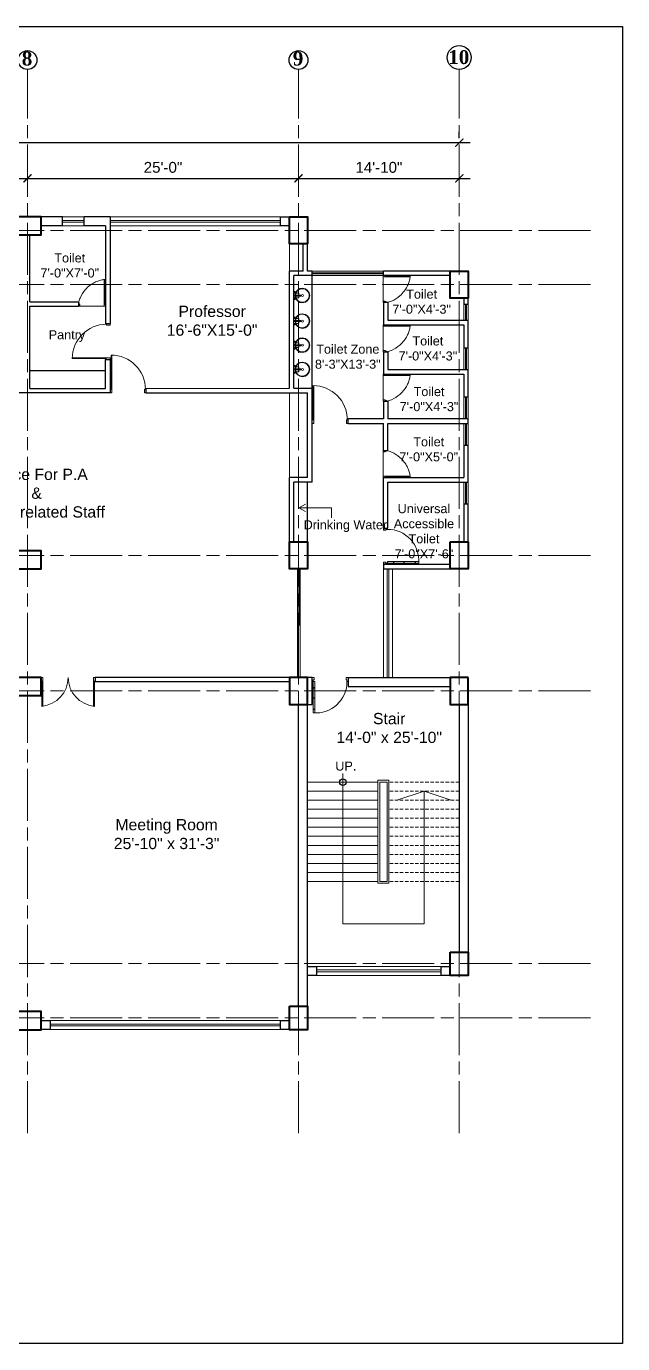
# Model space of a CAD drawing. Header units: inches. Extents: x -12 to 20935469, y -1604 to 24729220.
# Drawn here: x 20833575 to 20834235, y 24716552 to 24718011 of the extents above; entities that cross this region are included whole.
import ezdxf

# ---------------------------------------------------------------- set-up
doc = ezdxf.new("R2010")
doc.units = ezdxf.units.IN
doc.header["$LTSCALE"] = 0.03
doc.header["$MEASUREMENT"] = 0
doc.header["$PDMODE"] = 32
doc.header["$PDSIZE"] = 15
doc.linetypes.add('ACAD_ISO08W100', pattern=[36, 24, -3, 6, -3])
doc.linetypes.add('DASHED2', pattern=[0.375, 0.25, -0.125])
for name, color, linetype, lineweight in [('column', 1, 'Continuous', 40), ('Dim Line', 252, 'Continuous', 13), ('Door', 7, 'Continuous', 18), ('Gas', 21, 'Continuous', 5), ('Glass Line', 252, 'Continuous', 9), ('Grid Line', 252, 'Continuous', 18), ('Hatch', 253, 'Continuous', 15), ('Main Wall', 7, 'Continuous', 30), ('RAIL', 23, 'Continuous', 13), ('STAIR', 46, 'Continuous', 15), ('TOILET FIXTURE', 142, 'Continuous', 5), ('wind.', 150, 'Continuous', 20)]:
    doc.layers.add(name, color=color, linetype=linetype, lineweight=lineweight)
doc.layers.add('FUR', color=251, linetype='Continuous')
doc.layers.add('TEXT', color=7, linetype='Continuous')
doc.styles.add('2', font='swisscl.ttf')
doc.styles.add('RomanS', font='arial.ttf', dxfattribs={"height": 12})
doc.styles.get("Standard").update_dxf_attribs({"font": 'timesbd.ttf'})
doc.dimstyles.new('Aec_Arch_I', dxfattribs={"dimscale": 96, "dimtxt": 12, "dimasz": 0.09375, "dimexe": 0.125, "dimexo": 0.125, "dimgap": 0.0625, "dimtad": 1, "dimdec": 0, "dimzin": 3, "dimdsep": 46, "dimlunit": 4, "dimtxsty": 'RomanS', "dimblk1": 'ARCHTICK', "dimblk2": 'ARCHTICK', "dimsah": 1, "dimcen": 0.09375, "dimdle": 0.125, "dimadec": 0, "dimazin": 0, "dimtfac": 0.75, "dimtdec": 0, "dimtmove": 2, "dimatfit": 3, "dimldrblk": 'ARCHTICK', "dimfxl": 1, "dimfrac": 1, "dimtolj": 1, "dimtzin": 0, "dimarcsym": 0})

# ---------------------------------------------------------------- blocks, each defined once
blk = doc.blocks.new('_ArchTick')
at = {"color": 0, "linetype": 'ByBlock', "lineweight": 35, "const_width": 0.15}
blk.add_lwpolyline([(-0.5, -0.5), (0.5, 0.5)], dxfattribs=at)
blk = doc.blocks.new('*D23')
at = {"layer": 'Defpoints', "color": 0, "transparency": 16777216}
for p in [(20832166.8, 24724578.2), (20832473.8, 24724578.2), (20832473.8, 24724578.2)]:
    blk.add_point(p, dxfattribs=at)
at = {"layer": 'Dim Line', "color": 0, "lineweight": -2, "transparency": 16777216}
for p, q in [((20832154.8, 24724578.2), (20832485.8, 24724578.2)), ((20832166.8, 24724566.2), (20832166.8, 24724566.2)), ((20832473.8, 24724566.2), (20832473.8, 24724566.2))]:
    blk.add_line(p, q, dxfattribs=at)
at = {"layer": 'Dim Line', "color": 0, "lineweight": -2, "transparency": 16777216, "xscale": 9, "yscale": 9, "zscale": 9, "rotation": 180}
blk.add_blockref('_ArchTick', (20832166.8, 24724578.2), dxfattribs=at)
at = {"layer": 'Dim Line', "color": 0, "lineweight": -2, "transparency": 16777216, "xscale": 9, "yscale": 9, "zscale": 9}
blk.add_blockref('_ArchTick', (20832473.8, 24724578.2), dxfattribs=at)
at = {"layer": 'Dim Line', "color": 0, "transparency": 16777216, "insert": (20832320.3, 24724590.3), "char_height": 12, "attachment_point": 5, "style": 'RomanS'}
blk.add_mtext('\\A1;25\'-7"', dxfattribs=at)
blk = doc.blocks.new('*D10')
at = {"layer": 'Defpoints', "color": 0, "transparency": 16777216}
for p in [(20832473.8, 24724578.2), (20832773.8, 24724578.2), (20832773.8, 24724578.2)]:
    blk.add_point(p, dxfattribs=at)
at = {"layer": 'Dim Line', "color": 0, "lineweight": -2, "transparency": 16777216}
blk.add_line((20832461.8, 24724578.2), (20832785.8, 24724578.2), dxfattribs=at)
at = {"layer": 'Dim Line', "color": 0, "lineweight": -2, "transparency": 16777216, "xscale": 9, "yscale": 9, "zscale": 9, "rotation": 180}
blk.add_blockref('_ArchTick', (20832473.8, 24724578.2), dxfattribs=at)
at = {"layer": 'Dim Line', "color": 0, "lineweight": -2, "transparency": 16777216, "xscale": 9, "yscale": 9, "zscale": 9}
blk.add_blockref('_ArchTick', (20832773.8, 24724578.2), dxfattribs=at)
at = {"layer": 'Dim Line', "color": 0, "transparency": 16777216, "insert": (20832623.8, 24724590.3), "char_height": 12, "attachment_point": 5, "style": 'RomanS'}
blk.add_mtext('\\A1;25\'-0"', dxfattribs=at)
blk = doc.blocks.new('*D11')
at = {"layer": 'Defpoints', "color": 0, "transparency": 16777216}
for p in [(20832773.8, 24724578.2), (20832951.8, 24724578.2), (20832951.8, 24724578.2)]:
    blk.add_point(p, dxfattribs=at)
at = {"layer": 'Dim Line', "color": 0, "lineweight": -2, "transparency": 16777216}
for p, q in [((20832761.8, 24724578.2), (20832963.8, 24724578.2)), ((20832951.8, 24724566.2), (20832951.8, 24724566.2))]:
    blk.add_line(p, q, dxfattribs=at)
at = {"layer": 'Dim Line', "color": 0, "lineweight": -2, "transparency": 16777216, "xscale": 9, "yscale": 9, "zscale": 9, "rotation": 180}
blk.add_blockref('_ArchTick', (20832773.8, 24724578.2), dxfattribs=at)
at = {"layer": 'Dim Line', "color": 0, "lineweight": -2, "transparency": 16777216, "xscale": 9, "yscale": 9, "zscale": 9}
blk.add_blockref('_ArchTick', (20832951.8, 24724578.2), dxfattribs=at)
at = {"layer": 'Dim Line', "color": 0, "transparency": 16777216, "insert": (20832862.8, 24724590.3), "char_height": 12, "attachment_point": 5, "style": 'RomanS'}
blk.add_mtext('\\A1;14\'-10"', dxfattribs=at)
blk = doc.blocks.new('*D13')
at = {"layer": 'Defpoints', "color": 0, "transparency": 16777216}
for p in [(20830948.3, 24724610.7), (20832951.8, 24724617.8), (20832951.8, 24724610.7)]:
    blk.add_point(p, dxfattribs=at)
at = {"layer": 'Dim Line', "color": 0, "lineweight": -2, "transparency": 16777216}
for p, q in [((20830948.3, 24724622.7), (20830948.3, 24724629.8)), ((20832951.8, 24724622.7), (20832951.8, 24724629.8)), ((20830936.3, 24724617.8), (20832963.8, 24724617.8))]:
    blk.add_line(p, q, dxfattribs=at)
at = {"layer": 'Dim Line', "color": 0, "lineweight": -2, "transparency": 16777216, "xscale": 9, "yscale": 9, "zscale": 9, "rotation": 180}
blk.add_blockref('_ArchTick', (20830948.3, 24724617.8), dxfattribs=at)
at = {"layer": 'Dim Line', "color": 0, "lineweight": -2, "transparency": 16777216, "xscale": 9, "yscale": 9, "zscale": 9}
blk.add_blockref('_ArchTick', (20832951.8, 24724617.8), dxfattribs=at)
at = {"layer": 'Dim Line', "color": 0, "transparency": 16777216, "insert": (20831950, 24724629.9), "char_height": 12, "attachment_point": 5, "style": 'RomanS'}
blk.add_mtext('\\A1;166\'-11"', dxfattribs=at)
blk = doc.blocks.new('Door_45')
at = {"layer": 'Door'}
for p, q in [((1.5, 5), (1.5, 44)), ((1.5, 40), (2.2, 40)), ((2.2, 40), (2.2, 39.5)), ((2.2, 39.5), (2.7, 39.5)), ((2.7, 39.5), (2.7, 40)), ((2.7, 40), (3.5, 40)), ((3.5, 44), (3.5, 5)), ((1.5, 25.8), (2.2, 25.8)), ((2.2, 25.8), (2.2, 25.3)), ((2.2, 25.3), (2.7, 25.3)), ((2.7, 25.8), (3.5, 25.8)), ((2.7, 25.3), (2.7, 25.8)), ((0, 0), (0, 5)), ((0, 5), (1.5, 5)), ((1.5, 12.6), (2.2, 12.6)), ((3.5, 5), (1.5, 5)), ((1.5, 5), (1.5, 3)), ((1.5, 3), (2.5, 3)), ((2.2, 12.6), (2.2, 13.1)), ((2.2, 13.1), (2.7, 13.1)), ((2.5, 3), (2.5, 0)), ((2.7, 13.1), (2.7, 12.6)), ((2.7, 12.6), (3.5, 12.6)), ((42.5, 3), (42.5, 0)), ((43.5, 3), (42.5, 3)), ((45, 5), (43.5, 5)), ((43.5, 5), (43.5, 3)), ((45, 0), (45, 5)), ((2.5, 0), (0, 0)), ((42.5, 0), (45, 0))]:
    blk.add_line(p, q, dxfattribs=at)
blk.add_arc((4.7, 5.3), 38.8, 359.6233, 94.6685, dxfattribs=at)
blk = doc.blocks.new('sssss-flat-876')
at = {"layer": 'Door', "linetype": 'Continuous', "ltscale": 3}
blk.add_line((3666.5, 84027.2), (3666.5, 84055.7), dxfattribs=at)
at = {"layer": 'Door', "linetype": 'Continuous', "ltscale": 3, "extrusion": (-7.21527e-09, -3.35624e-18, 1), "elevation": 0}
for points in [[(3666.5, 84057.2), (3666.5, 84055.7), (3668.4, 84055.7), (3668.4, 84056.5), (3670.2, 84056.5), (3670.2, 84057.2)], [(3668.4, 84055.7), (3696.2, 84055.7), (3696.2, 84056.5), (3668.4, 84056.5)]]:
    blk.add_lwpolyline(points, close=True, dxfattribs=at)
at = {"layer": 'Door', "linetype": 'Continuous', "ltscale": 3, "flags": 128}
blk.add_lwpolyline([(3670.2, 84027.2, 0.04096), (3675.5, 84028.9, 0.082496), (3684.9, 84034.8, 0.052187), (3689.7, 84040, 0.043988), (3692.9, 84045, 0.036571), (3694.8, 84049.6, 0.034751), (3695.9, 84054.2, 0.011435), (3696.2, 84055.7)], format="xyb", dxfattribs=at)
at = {"layer": 'Door', "linetype": 'Continuous', "ltscale": 3}
blk.add_lwpolyline([(3666.5, 84027.2), (3666.5, 84028.7), (3668.4, 84028.7), (3668.4, 84027.9), (3670.2, 84027.9), (3670.2, 84027.2)], close=True, dxfattribs=at)
blk = doc.blocks.new('$D40')
at = {"layer": 'Door'}
for p, q in [((1, 4), (1, 42)), ((2, 0), (2, 42)), ((1, 5), (0, 5)), ((2, 0), (0, 0)), ((2, 4), (1, 4)), ((39, 4), (38, 4)), ((38, 4), (38, 0)), ((40, 0), (38, 0)), ((40, 5), (39, 5)), ((39, 5), (39, 4))]:
    blk.add_line(p, q, dxfattribs=at)
blk.add_arc((1, 4), 38, 0, 90, dxfattribs=at)
blk = doc.blocks.new('A$C36295410')
at = {"layer": 'Door'}
for p, q in [((1, 4), (1, 32)), ((2, 0), (2, 32)), ((58, 0), (58, 32)), ((59, 4), (59, 32)), ((1, 5), (0, 5)), ((2, 4), (1, 4)), ((58, 4), (59, 4)), ((59, 5), (60, 5)), ((2, 0), (0, 0)), ((58, 0), (60, 0))]:
    blk.add_line(p, q, dxfattribs=at)
for centre, start, end in [((-2.5, -0.3), 0.5906, 83.7783), ((62.5, -0.3), 96.2217, 179.4094)]:
    blk.add_arc(centre, 32.5, start, end, dxfattribs=at)
blk = doc.blocks.new('7-flat-72')
at = {"layer": 'Glass Line', "color": 8, "ltscale": 20}
for p, q in [((-64478.7, 376960.5), (-64480.3, 376960.5)), ((-64480.3, 376959.5), (-64480.3, 376960.5)), ((-64480.3, 376959.5), (-64480.3, 376960.5)), ((-64478.7, 376959.5), (-64480.3, 376959.5)), ((-64480.3, 376959.1), (-64480.3, 376959.4)), ((-64478.7, 376959.4), (-64480.3, 376959.4)), ((-64478.7, 376959.1), (-64480.3, 376959.1)), ((-64480.2, 376959.4), (-64480.2, 376959.5)), ((-64480.1, 376959.5), (-64480.1, 376960.5)), ((-64479.9, 376959.5), (-64479.9, 376960.5)), ((-64479.5, 376959.5), (-64479.5, 376960.5)), ((-64479.1, 376959.5), (-64479.1, 376960.5)), ((-64478.9, 376959.5), (-64478.9, 376960.5)), ((-64478.9, 376959.4), (-64478.9, 376959.5)), ((-64478.8, 376959.5), (-64478.8, 376960.5)), ((-64478.7, 376959.5), (-64478.7, 376960.5)), ((-64478.7, 376959.1), (-64478.7, 376959.4)), ((-64475.1, 376959.4), (-64476.9, 376959.4)), ((-64476.9, 376959.1), (-64476.9, 376959.4)), ((-64475.1, 376959.1), (-64476.9, 376959.1)), ((-64476.6, 376959.4), (-64476.6, 376966.6)), ((-64475.5, 376966.6), (-64476.6, 376966.6)), ((-64475.5, 376959.4), (-64475.5, 376966.6)), ((-64475.1, 376959.1), (-64475.1, 376959.4)), ((-64473.3, 376960.5), (-64471.7, 376960.5)), ((-64473.3, 376959.5), (-64473.3, 376960.5)), ((-64473.3, 376959.5), (-64473.3, 376960.5)), ((-64473.3, 376959.5), (-64471.7, 376959.5)), ((-64473.3, 376959.1), (-64473.3, 376959.4)), ((-64473.3, 376959.4), (-64471.7, 376959.4)), ((-64473.3, 376959.1), (-64471.7, 376959.1)), ((-64473.1, 376959.5), (-64473.1, 376960.5)), ((-64473.1, 376959.4), (-64473.1, 376959.5)), ((-64472.9, 376959.5), (-64472.9, 376960.5)), ((-64472.5, 376959.5), (-64472.5, 376960.5)), ((-64472.1, 376959.5), (-64472.1, 376960.5)), ((-64471.9, 376959.5), (-64471.9, 376960.5)), ((-64471.9, 376959.4), (-64471.9, 376959.5)), ((-64471.8, 376959.5), (-64471.8, 376960.5)), ((-64471.7, 376959.5), (-64471.7, 376960.5)), ((-64471.7, 376959.1), (-64471.7, 376959.4))]:
    blk.add_line(p, q, dxfattribs=at)
blk.add_circle((-64476, 376968.4, 0), 1.08, dxfattribs=at)
for radius, start, end in [(8.1, 273.8334, 266.1883), (7.55, 274.115, 265.9068)]:
    blk.add_arc((-64476, 376968.4, 0), radius, start, end, dxfattribs=at)
blk = doc.blocks.new('SFSFSFS-flat-72')
at = {"layer": 'TOILET FIXTURE', "ltscale": 0.2}
blk.add_lwpolyline([(-3918.5, -3608.1), (-3918.5, -3602.7), (-3923.9, -3602.7), (-3923.9, -3608.1)], close=True, dxfattribs=at)
at = {"layer": 'TOILET FIXTURE', "ltscale": 20}
blk.add_blockref('7-flat-72', (60554.8, -380567.2), dxfattribs=at)
blk = doc.blocks.new('fff')
at = {"layer": 'Grid Line', "color": 252, "linetype": 'ACAD_ISO08W100', "lineweight": 9, "ltscale": 80, "true_color": 0x939598}
for p, q in [((20832473.8, 24723521.1), (20832473.8, 24724698.8)), ((20832773.8, 24723521.1), (20832773.8, 24724698.8)), ((20832951.8, 24723521.1), (20832951.8, 24724698.8)), ((20833096.9, 24724520.6), (20830726.1, 24724520.6)), ((20833096.9, 24724460.6), (20830726.1, 24724460.6)), ((20833096.9, 24724160.7), (20830726.1, 24724160.7)), ((20833096.9, 24724010.7), (20830726.1, 24724010.7)), ((20833096.9, 24723708.7), (20830726.1, 24723708.7)), ((20833096.9, 24723648.8), (20830726.1, 24723648.8))]:
    blk.add_line(p, q, dxfattribs=at)
at = {"layer": 'Dim Line'}
for base, p1, p2, picture, middle in [((20832951.7523, 24724617.8128), (20830948.3088, 24724610.7482), (20832951.7523, 24724610.7482), '*D13', (20831950.0306, 24724629.9397)), ((20832473.8, 24724578.2), (20832166.8, 24724578.2), (20832473.8, 24724578.2), '*D23', (20832320.3, 24724590.3)), ((20832773.8, 24724578.2), (20832473.8, 24724578.2), (20832773.8, 24724578.2), '*D10', (20832623.8, 24724590.3)), ((20832951.8, 24724578.2), (20832773.8, 24724578.2), (20832951.8, 24724578.2), '*D11', (20832862.8, 24724590.3))]:
    dim = blk.add_linear_dim(base=base, p1=p1, p2=p2, dimstyle='Aec_Arch_I', dxfattribs=at)
    dim.commit()
    dim.dimension.update_dxf_attribs({"geometry": picture, "text_midpoint": middle})

msp = doc.modelspace()

# ---------------------------------------------------------------- linework, layer by layer
for p, q in [((20833890.9, 24717609.8), (20833890.9, 24717734.7)), ((20834063.8, 24717739.7), (20834063.8, 24717739.7)), ((20833578.4, 24717629.7), (20833662.4, 24717629.7)), ((20833885.9, 24717439.8), (20833885.9, 24717505.9)), ((20833974.9, 24717415), (20833969.9, 24717415))]:
    msp.add_line(p, q)
msp.add_circle((20833924.9, 24717173.8), 3.61)
at = {"layer": 'column', "lineweight": 40, "ltscale": 20}
for points in [[(20833560.9, 24717799.7), (20833560.9, 24717779.7), (20833590.9, 24717779.7), (20833590.9, 24717799.7)], [(20833865.9, 24717799.7), (20833885.9, 24717799.7), (20833885.9, 24717769.7), (20833865.9, 24717769.7)], [(20834043.8, 24717739.7), (20834063.8, 24717739.7), (20834063.8, 24717709.7), (20834043.8, 24717709.7)], [(20833865.9, 24717439.8), (20833885.9, 24717439.8), (20833885.9, 24717409.8), (20833865.9, 24717409.8)], [(20834043.8, 24717439.8), (20834063.8, 24717439.8), (20834063.8, 24717409.8), (20834043.8, 24717409.8)], [(20833560.9, 24717429.8), (20833560.9, 24717409.8), (20833590.9, 24717409.8), (20833590.9, 24717429.8)], [(20833560.9, 24717289.7), (20833560.9, 24717269.7), (20833590.9, 24717269.7), (20833590.9, 24717289.7)], [(20833885.9, 24717289.7), (20833865.9, 24717289.7), (20833865.9, 24717259.7), (20833885.9, 24717259.7)], [(20834063.9, 24717289.7), (20834043.9, 24717289.7), (20834043.9, 24717259.7), (20834063.9, 24717259.7)], [(20834043.9, 24716985.7), (20834063.9, 24716985.7), (20834063.9, 24716959.7), (20834043.9, 24716959.7)], [(20833865.9, 24716925.7), (20833885.9, 24716925.7), (20833885.9, 24716899.7), (20833865.9, 24716899.7)], [(20833560.9, 24716919.7), (20833560.9, 24716899.7), (20833590.9, 24716899.7), (20833590.9, 24716919.7)]]:
    msp.add_lwpolyline(points, close=True, dxfattribs=at)
at = {"layer": 'Defpoints'}
msp.add_lwpolyline([(20831795.9, 24718010.6), (20834234.7, 24718010.6), (20834234.7, 24716552.1), (20831795.9, 24716552.1)], close=True, dxfattribs=at)
at = {"layer": 'Gas', "color": 0, "lineweight": 5}
for points in [[(20833963.9, 24717175.8), (20833975.9, 24717175.8), (20833975.9, 24717061.8), (20833963.9, 24717061.8)], [(20833965.9, 24717173.8), (20833973.9, 24717173.8), (20833973.9, 24717063.8), (20833965.9, 24717063.8)]]:
    msp.add_lwpolyline(points, close=True, dxfattribs=at)
at = {"layer": 'Hatch'}
msp.add_line((20833865.9, 24717739.7), (20833865.9, 24717769.7), dxfattribs=at)
at = {"layer": 'Hatch', "lineweight": 5}
msp.add_line((20833865.9, 24717510.9), (20833865.9, 24717604.8), dxfattribs=at)
at = {"layer": 'Main Wall', "lineweight": 30}
for p, q in [((20833614.6, 24717799.7), (20833590.9, 24717799.7)), ((20833614.6, 24717789.7), (20833614.6, 24717799.7)), ((20833667.4, 24717799.7), (20833638.6, 24717799.7)), ((20833638.6, 24717789.7), (20833638.6, 24717799.7)), ((20833667.4, 24717799.7), (20833667.4, 24717681.7)), ((20833855.9, 24717799.7), (20833865.9, 24717799.7)), ((20833855.9, 24717789.7), (20833855.9, 24717799.7)), ((20833614.6, 24717789.7), (20833590.9, 24717789.7)), ((20833662.4, 24717789.7), (20833638.6, 24717789.7)), ((20833662.4, 24717789.7), (20833662.4, 24717681.7)), ((20833865.9, 24717789.7), (20833855.9, 24717789.7)), ((20833578.4, 24717705.7), (20833578.4, 24717779.7)), ((20833880.9, 24717739.7), (20833880.9, 24717769.7)), ((20833885.9, 24717739.7), (20833885.9, 24717769.7)), ((20833865.9, 24717609.8), (20833865.9, 24717739.7)), ((20833880.9, 24717739.7), (20833865.9, 24717739.7)), ((20833870.9, 24717609.8), (20833870.9, 24717734.7)), ((20833890.9, 24717734.7), (20833870.9, 24717734.7)), ((20833890.9, 24717739.7), (20833885.9, 24717739.7)), ((20833890.9, 24717734.7), (20833890.9, 24717739.7)), ((20834043.8, 24717739.7), (20833969.9, 24717739.7)), ((20833969.9, 24717734.7), (20833969.9, 24717739.7)), ((20834043.8, 24717734.7), (20833969.9, 24717734.7)), ((20833578.4, 24717705.7), (20833632.4, 24717705.7)), ((20833578.4, 24717700.7), (20833632.4, 24717700.7)), ((20833578.4, 24717609.7), (20833578.4, 24717700.7)), ((20833632.4, 24717705.7), (20833632.4, 24717700.7)), ((20833974.9, 24717704.7), (20833969.9, 24717704.7)), ((20833974.9, 24717704.7), (20833974.9, 24717685.1)), ((20834063.8, 24717703.1), (20834063.8, 24717709.7)), ((20833974.9, 24717685.1), (20834063.8, 24717685.1)), ((20834063.8, 24717654.5), (20834063.8, 24717685.1)), ((20833662.4, 24717681.7), (20833667.4, 24717681.7)), ((20833969.9, 24717680.1), (20834058.8, 24717680.1)), ((20833662.4, 24717609.7), (20833662.4, 24717641.7)), ((20833662.4, 24717641.7), (20833667.4, 24717641.7)), ((20833667.4, 24717641.7), (20833667.4, 24717604.7)), ((20833969.9, 24717650.1), (20833974.9, 24717650.1)), ((20833974.9, 24717650.1), (20833974.9, 24717630.5)), ((20833969.9, 24717625.5), (20834058.8, 24717625.5)), ((20833974.9, 24717630.5), (20834063.8, 24717630.5)), ((20834058.8, 24717625.5), (20834058.8, 24717599.9)), ((20834063.8, 24717599.9), (20834063.8, 24717630.5)), ((20833578.4, 24717609.7), (20833662.4, 24717609.7)), ((20833707.4, 24717609.7), (20833865.9, 24717609.8)), ((20833707.4, 24717604.7), (20833707.4, 24717609.7)), ((20833870.9, 24717609.8), (20833890.9, 24717609.8)), ((20833890.9, 24717575.9), (20833890.9, 24717609.8)), ((20833667.4, 24717604.7), (20833484.4, 24717604.7)), ((20833707.4, 24717604.7), (20833885.9, 24717604.8)), ((20833885.9, 24717510.9), (20833885.9, 24717604.8)), ((20833969.9, 24717595.5), (20833974.9, 24717595.5)), ((20834063.8, 24717599.9), (20834058.8, 24717599.9)), ((20833890.9, 24717505.9), (20833890.9, 24717575.9)), ((20833930.9, 24717570.9), (20833930.9, 24717575.9)), ((20833930.9, 24717570.9), (20833969.9, 24717570.9)), ((20833969.9, 24717540.9), (20833969.9, 24717570.9)), ((20834063.8, 24717575.9), (20833974.9, 24717575.9)), ((20833974.9, 24717570.9), (20834063.8, 24717570.9)), ((20833974.9, 24717540.9), (20833974.9, 24717570.9)), ((20834063.8, 24717570.9), (20834063.8, 24717575.9)), ((20833969.9, 24717540.9), (20833974.9, 24717540.9)), ((20834058.8, 24717546.9), (20834063.8, 24717546.9)), ((20834058.8, 24717546.9), (20834058.8, 24717510.9)), ((20834063.8, 24717505.9), (20834063.8, 24717546.9)), ((20833865.9, 24717439.8), (20833865.9, 24717510.9)), ((20833885.9, 24717510.9), (20833865.9, 24717510.9)), ((20833969.9, 24717455), (20833969.9, 24717510.9)), ((20833969.9, 24717510.9), (20834058.8, 24717510.9)), ((20833870.9, 24717439.8), (20833870.9, 24717505.9)), ((20833890.9, 24717505.9), (20833870.9, 24717505.9)), ((20833974.9, 24717455), (20833974.9, 24717505.9)), ((20833974.9, 24717505.9), (20834063.8, 24717505.9)), ((20834058.8, 24717481.9), (20834058.8, 24717439.8)), ((20834058.8, 24717481.9), (20834063.8, 24717481.9)), ((20834063.8, 24717439.8), (20834063.8, 24717481.9)), ((20833969.9, 24717455), (20833974.9, 24717455)), ((20833969.9, 24717415), (20834043.8, 24717415)), ((20833969.9, 24717415), (20833969.9, 24717410)), ((20833969.9, 24717410), (20834043.8, 24717410)), ((20833865.9, 24717289.7), (20833650.9, 24717289.7)), ((20833650.9, 24717289.7), (20833650.9, 24717284.7)), ((20833865.9, 24717289.7), (20833865.9, 24717284.7)), ((20833875.9, 24717289.7), (20833885.9, 24717289.7)), ((20833890.9, 24717289.7), (20833885.9, 24717289.7)), ((20833890.9, 24717259.7), (20833890.9, 24717289.7)), ((20833930.9, 24717289.7), (20834043.9, 24717289.7)), ((20833930.9, 24717289.7), (20833930.9, 24717279.7)), ((20833865.9, 24717284.7), (20833650.9, 24717284.7)), ((20833930.9, 24717279.7), (20834043.9, 24717279.7)), ((20833875.9, 24716925.7), (20833875.9, 24717259.7)), ((20833885.9, 24716925.7), (20833885.9, 24717259.7)), ((20833885.9, 24717259.7), (20833890.9, 24717259.7)), ((20834053.9, 24717259.7), (20834053.9, 24716985.7)), ((20834063.9, 24717259.7), (20834063.9, 24716985.7)), ((20833895.9, 24716969.8), (20833895.9, 24716959.8))]:
    msp.add_line(p, q, dxfattribs=at)
for points in [[(20833969.9, 24717704.7), (20833969.9, 24717680.1)], [(20834058.8, 24717709.7), (20834058.8, 24717703.1)], [(20834058.8, 24717703.1), (20834063.8, 24717703.1)], [(20834058.8, 24717680.1), (20834058.8, 24717654.5)], [(20834058.8, 24717654.5), (20834063.8, 24717654.5)], [(20833969.9, 24717650.1), (20833969.9, 24717625.5)], [(20833969.9, 24717595.5), (20833969.9, 24717575.9)], [(20833974.9, 24717595.5), (20833974.9, 24717575.9)], [(20833969.9, 24717575.9), (20833930.9, 24717575.9)], [(20833895.9, 24716959.8), (20833885.9, 24716959.8), (20833885.9, 24716969.8), (20833895.9, 24716969.8)], [(20834043.8, 24716959.8), (20834033.8, 24716959.8), (20834033.8, 24716969.8), (20834043.8, 24716969.8)], [(20833590.9, 24716909.8), (20833600.9, 24716909.8), (20833600.9, 24716899.8), (20833590.9, 24716899.8)], [(20833865.9, 24716899.8), (20833855.9, 24716899.8), (20833855.9, 24716909.8), (20833865.9, 24716909.8)]]:
    msp.add_lwpolyline(points, dxfattribs=at)
at = {"layer": 'RAIL', "lineweight": 9}
for p, q in [((20833924.9, 24717183.5), (20833924.9, 24717016.8)), ((20833984.9, 24717153.8), (20834014.9, 24717163.8)), ((20834014.9, 24717016.8), (20834014.9, 24717163.8)), ((20834014.9, 24717163.8), (20834044.9, 24717153.8)), ((20833885.9, 24717153.8), (20833963.9, 24717153.8)), ((20833924.9, 24717016.8), (20834014.9, 24717016.8))]:
    msp.add_line(p, q, dxfattribs=at)
at = {"layer": 'STAIR', "color": 253, "lineweight": 5}
for p, q in [((20833876.3, 24717477.5), (20833883.6, 24717481.6)), ((20833876.3, 24717477.5), (20833912.5, 24717477.5)), ((20833876.3, 24717477.5), (20833883.6, 24717473.5)), ((20833912.5, 24717477.5), (20833912.5, 24717466.3))]:
    msp.add_line(p, q, dxfattribs=at)
at = {"layer": 'STAIR', "color": 32, "lineweight": 5}
for p, q in [((20833963.9, 24717173.8), (20833885.9, 24717173.8)), ((20833963.9, 24717163.8), (20833885.9, 24717163.8)), ((20833945.9, 24717153.8), (20833885.9, 24717153.8)), ((20833963.9, 24717143.8), (20833885.9, 24717143.8)), ((20833963.9, 24717133.8), (20833885.9, 24717133.8)), ((20833963.9, 24717123.8), (20833885.9, 24717123.8)), ((20833963.9, 24717113.8), (20833885.9, 24717113.8)), ((20833963.9, 24717103.8), (20833885.9, 24717103.8)), ((20833963.9, 24717093.8), (20833885.9, 24717093.8)), ((20833963.9, 24717083.8), (20833885.9, 24717083.8)), ((20833963.9, 24717073.8), (20833885.9, 24717073.8)), ((20833963.9, 24717063.8), (20833885.9, 24717063.8))]:
    msp.add_line(p, q, dxfattribs=at)
at = {"layer": 'STAIR', "color": 32, "linetype": 'DASHED2', "lineweight": 5, "ltscale": 500}
for p, q in [((20834053.8, 24717173.8), (20833975.9, 24717173.8)), ((20834053.8, 24717163.8), (20833975.9, 24717163.8)), ((20834053.8, 24717153.8), (20833975.9, 24717153.8)), ((20834053.8, 24717143.8), (20833975.9, 24717143.8)), ((20834053.8, 24717133.8), (20833975.9, 24717133.8)), ((20834053.8, 24717123.8), (20833975.9, 24717123.8)), ((20834053.8, 24717113.8), (20833975.9, 24717113.8)), ((20834053.8, 24717103.8), (20833975.9, 24717103.8)), ((20834053.8, 24717093.8), (20833975.9, 24717093.8)), ((20834053.8, 24717083.8), (20833975.9, 24717083.8)), ((20834053.8, 24717073.8), (20833975.9, 24717073.8)), ((20834053.8, 24717063.8), (20833975.9, 24717063.8))]:
    msp.add_line(p, q, dxfattribs=at)
at = {"layer": 'TEXT'}
for centre, radius in [((20834053.8, 24717976.1), 13.3), ((20833575.9, 24717973.3), 10.4), ((20833875.9, 24717973.3), 10.4)]:
    msp.add_circle(centre, radius, dxfattribs=at)
at = {"layer": 'wind.', "lineweight": 5}
for p, q in [((20833614.6, 24717799.7), (20833638.6, 24717799.7)), ((20833667.4, 24717799.7), (20833855.9, 24717799.7)), ((20833614.6, 24717795.7), (20833638.6, 24717795.7)), ((20833614.6, 24717793.7), (20833638.6, 24717793.7)), ((20833614.6, 24717789.7), (20833638.6, 24717789.7)), ((20833667.4, 24717795.7), (20833855.9, 24717795.8)), ((20833667.4, 24717793.7), (20833855.9, 24717793.8)), ((20833667.4, 24717789.7), (20833855.9, 24717789.7)), ((20833969.9, 24717739.7), (20833890.9, 24717739.7)), ((20833969.9, 24717737.7), (20833890.9, 24717737.7)), ((20833969.9, 24717736.7), (20833890.9, 24717736.7)), ((20833969.9, 24717734.7), (20833890.9, 24717734.7)), ((20834058.8, 24717685.1), (20834058.8, 24717703.1)), ((20834060.8, 24717685.1), (20834060.8, 24717703.1)), ((20834061.8, 24717685.1), (20834061.8, 24717703.1)), ((20834063.8, 24717685.1), (20834063.8, 24717703.1)), ((20834058.8, 24717630.5), (20834058.8, 24717654.5)), ((20834060.8, 24717630.5), (20834060.8, 24717654.5)), ((20834061.8, 24717630.5), (20834061.8, 24717654.5)), ((20834063.8, 24717630.5), (20834063.8, 24717654.5)), ((20834058.8, 24717575.9), (20834058.8, 24717599.9)), ((20834060.8, 24717575.9), (20834060.8, 24717599.9)), ((20834061.8, 24717575.9), (20834061.8, 24717599.9)), ((20834063.8, 24717575.9), (20834063.8, 24717599.9)), ((20834058.8, 24717546.9), (20834058.8, 24717570.9)), ((20834060.8, 24717546.9), (20834060.8, 24717570.9)), ((20834061.8, 24717546.9), (20834061.8, 24717570.9)), ((20834063.8, 24717546.9), (20834063.8, 24717570.9)), ((20834058.8, 24717481.9), (20834058.8, 24717505.9)), ((20834060.8, 24717481.9), (20834060.8, 24717505.9)), ((20834061.8, 24717481.9), (20834061.8, 24717505.9)), ((20834063.8, 24717481.9), (20834063.8, 24717505.9)), ((20833969.9, 24717289.7), (20833969.9, 24717409.8)), ((20833973.9, 24717289.7), (20833973.9, 24717409.8)), ((20833975.9, 24717289.7), (20833975.9, 24717409.8)), ((20833979.9, 24717289.7), (20833979.9, 24717409.8)), ((20834033.8, 24716969.8), (20833895.9, 24716969.8)), ((20834033.8, 24716965.8), (20833895.9, 24716965.8)), ((20834033.8, 24716963.8), (20833895.9, 24716963.8)), ((20834033.8, 24716959.8), (20833895.9, 24716959.8)), ((20833600.9, 24716909.8), (20833855.9, 24716909.8)), ((20833600.9, 24716905.8), (20833855.9, 24716905.8)), ((20833600.9, 24716905.8), (20833855.9, 24716905.8)), ((20833600.9, 24716903.8), (20833855.9, 24716903.8)), ((20833600.9, 24716903.8), (20833855.9, 24716903.8)), ((20833600.9, 24716899.8), (20833855.9, 24716899.8))]:
    msp.add_line(p, q, dxfattribs=at)
at = {"layer": 'wind.'}
for p, q in [((20833874.7, 24717289.7), (20833874.7, 24717409.8)), ((20833877.7, 24717289.7), (20833877.7, 24717409.8))]:
    msp.add_line(p, q, dxfattribs=at)
for points in [[(20833877.3, 24717409.4), (20833877.3, 24717347.6), (20833876.3, 24717347.6), (20833876.3, 24717409.4)], [(20833876, 24717290.2), (20833876, 24717352), (20833875.1, 24717352), (20833875.1, 24717290.2)]]:
    msp.add_lwpolyline(points, close=True, dxfattribs=at)

# ---------------------------------------------------------------- block references
msp.add_blockref('fff', (1102.1, -6735.9))
at = {"layer": 'Door', "ltscale": 20}
for p in [(20830303.3, 24633677.5), (20830303.3, 24633622.9), (20830303.3, 24633568.3)]:
    msp.add_blockref('sssss-flat-876', p, dxfattribs=at)
at = {"layer": 'Door'}
msp.add_blockref('$D40', (20833890.9, 24717570.9), dxfattribs=at)
at = {"layer": 'Door', "ltscale": 20, "xscale": -1, "rotation": 180}
msp.add_blockref('sssss-flat-876', (20830303.3, 24801568.1), dxfattribs=at)
at = {"layer": 'Door', "color": 250, "ltscale": 20, "xscale": -0.8888888888759539, "yscale": 0.8888888888759539, "zscale": 0.8888888888759539}
for p, rotation in [((20833969.9, 24717415), 270), ((20833890.9, 24717289.6), 180)]:
    msp.add_blockref('Door_45', p, dxfattribs=dict(at, rotation=rotation))
at = {"layer": 'FUR', "xscale": -1, "rotation": 180}
msp.add_blockref('A$C36295410', (20833590.9, 24717289.7), dxfattribs=at)
at = {"layer": 'Main Wall', "xscale": -1, "rotation": 270}
msp.add_blockref('sssss-flat-876', (20749605.2, 24714034.2), dxfattribs=at)
at = {"layer": 'Main Wall', "rotation": 90.00000000000001}
msp.add_blockref('$D40', (20833667.4, 24717641.7), dxfattribs=at)
at = {"layer": 'Main Wall'}
msp.add_blockref('$D40', (20833667.4, 24717604.7), dxfattribs=at)
at = {"layer": 'TOILET FIXTURE', "ltscale": 20, "xscale": -1, "rotation": 270}
for p in [(20837479, 24721633.8), (20837479, 24721605.5), (20837479, 24721578.8), (20837479, 24721552)]:
    msp.add_blockref('SFSFSFS-flat-72', p, dxfattribs=at)

# ---------------------------------------------------------------- texts
at = {"layer": 'TEXT', "char_height": 15.44, "width": 227.458, "attachment_point": 8, "rotation": 0}
for s, insert in [('\\A1;8', (20833575.4, 24717967)), ('\\A1;9', (20833875.4, 24717967)), ('\\A1;10', (20834053.3, 24717968.6))]:
    msp.add_mtext(s, dxfattribs=dict(at, insert=insert))
at = {"layer": 'TEXT', "color": 30, "lineweight": 5, "ltscale": 20, "attachment_point": 2, "style": '2'}
for s, width, gutter_width, insert, char_height in [('{\\fArial|b0|i0|c0|p34;\\C0;Toilet \\P7\'-0"X7\'-0"}', 104.76, 0.5, (20833622.7, 24717759.2), 10), ('{\\fArial|b0|i0|c0|p34;\\C0;Toilet \\P7\'-0"X4\'-3"}', 104.76, 0.5, (20834012.2, 24717719.1), 10), ('\\pxqc;{\\fArial|b0|i0|c0|p34;\\C0; \\PProfessor\\P\\pq*;16\'-6"X15\'-0"}', 95.614, 0.5, (20833780.3, 24717722.1), 12.476), ('\\pxqc;{\\fArial|b0|i0|c0|p34;\\C0; \\PPantry}', 63.513, 0.5, (20833619.6, 24717690.8), 10), ('{\\fArial|b0|i0|c0|p34;\\C0;Toilet Zone\\P8\'-3"X13\'-3"}', 104.76, 0.5, (20833930.5, 24717658.2), 10), ('{\\fArial|b0|i0|c0|p34;\\C0;Toilet \\P7\'-0"X4\'-3"}', 104.76, 0.5, (20834019.1, 24717667.3), 10), ('{\\fArial|b0|i0|c0|p34;\\C0;Toilet \\P7\'-0"X4\'-3"}', 104.76, 0.5, (20834020.4, 24717611.2), 10), ('{\\fArial|b0|i0|c0|p34;\\C0;Toilet \\P7\'-0"X5\'-0"}', 104.76, 0.5, (20834020.1, 24717555.6), 10), ('\\pxqc;{\\fArial|b0|i0|c0|p34;\\C0; \\PSpace For P.A \\P& \\POthers related Staff}', 151.365, 0.5, (20833586, 24717541.6), 12.476), ('{\\fArial|b0|i0|c0|p34;\\C0;Universal Accessible Toilet\\P7\'-0"X7\'-6"}', 88.036, 0.35, (20834014.8, 24717481.6), 10), ('\\pxsm1;{\\fArial|b0|i0|c0|p34;\\C0;Drinking Water }', 88.563, 0.282, (20833927.8, 24717463.7), 10), ('\\pxsm1;{\\fArial|b0|i0|c0|p34;\\C0;Stair\\P14\'-0" x 25\'-10"  }', 148.588, 0.282, (20833976.3, 24717250.4), 12.476), ('{\\fArial|b0|i0|c0|p34;\\C0;UP.}', 104.76, 0.5, (20833928.3, 24717196.6), 10), ('\\pxqc;{\\fArial|b0|i0|c0|p34;\\C0;Meeting Room\\P25\'-10" x 31\'-3" }', 149.27, 0.5, (20833729.9, 24717132.9), 12.476)]:
    msp.add_mtext_dynamic_manual_height_columns(s, width=width, gutter_width=gutter_width, heights=[0], dxfattribs=dict(at, insert=insert, char_height=char_height))

doc.saveas('drawing.dxf')
